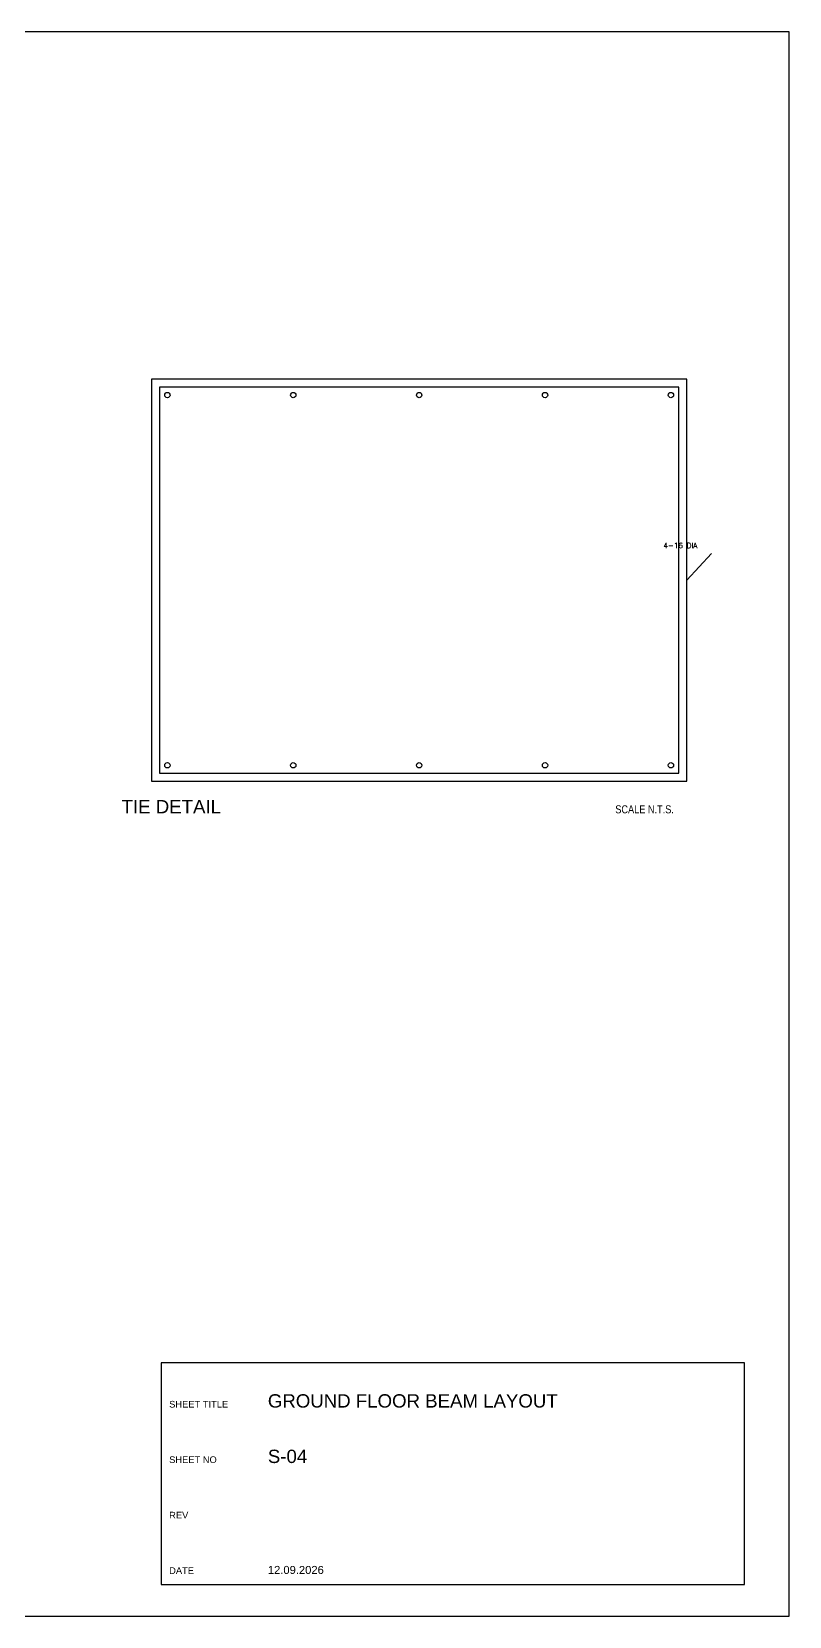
# Model space of a CAD drawing. Header units: millimetres. Extents: x 0 to 12841, y 0 to 594.
# Drawn here: x 3557 to 3841, y 0 to 594 of the extents above; entities that cross this region are included whole.
import ezdxf

# ---------------------------------------------------------------- set-up
doc = ezdxf.new("R2010")
doc.units = ezdxf.units.MM
for name, color, linetype in [('BARS', 7, 'Continuous'), ('DETAIL', 7, 'Continuous'), ('FRAME', 7, 'Continuous'), ('TEXT', 7, 'Continuous'), ('TITLE', 7, 'Continuous'), ('TITLES', 7, 'Continuous')]:
    doc.layers.add(name, color=color, linetype=linetype)
doc.styles.add('Arial', font='arial.ttf')
doc.styles.add('ROMANS', font='romans.shx')
doc.styles.add('SWISSC', font='swissc.ttf')

msp = doc.modelspace()

# ---------------------------------------------------------------- linework, layer by layer
at = {"layer": 'BARS'}
msp.add_lwpolyline([(3604.85, 316), (3799.62, 316), (3799.62, 460.78), (3604.85, 460.78)], close=True, dxfattribs=at)
for centre in [(3607.85, 457.78), (3655.04, 457.78), (3702.24, 457.78), (3749.43, 457.78), (3796.62, 457.78), (3607.85, 319), (3655.04, 319), (3702.24, 319), (3749.43, 319), (3796.62, 319)]:
    msp.add_circle(centre, 1, dxfattribs=at)
at = {"layer": 'DETAIL'}
msp.add_line((3802.62, 388.39), (3811.77, 398.39), dxfattribs=at)
msp.add_lwpolyline([(3601.85, 313), (3802.62, 313), (3802.62, 463.78), (3601.85, 463.78)], close=True, dxfattribs=at)
at = {"layer": 'FRAME'}
msp.add_lwpolyline([(3000, 0), (3841, 0), (3841, 594), (3000, 594)], close=True, dxfattribs=at)
at = {"layer": 'TITLE'}
for p, q in [((3678.41, 95.04), (3605.52, 95.04)), ((3605.52, 95.04), (3605.52, 53.46)), ((3751.29, 95.04), (3678.41, 95.04)), ((3824.18, 95.04), (3751.29, 95.04)), ((3824.18, 53.46), (3824.18, 95.04)), ((3605.52, 53.46), (3605.52, 11.88)), ((3824.18, 11.88), (3824.18, 53.46)), ((3605.52, 11.88), (3678.41, 11.88)), ((3678.41, 11.88), (3751.29, 11.88)), ((3751.29, 11.88), (3824.18, 11.88))]:
    msp.add_line(p, q, dxfattribs=at)

# ---------------------------------------------------------------- texts
at = {"layer": 'TEXT', "style": 'ROMANS'}
msp.add_text('4-16 DIA', height=2, dxfattribs=at).set_placement((3793.77, 400.39))
at = {"layer": 'TITLE', "style": 'Arial'}
for s, height, p in [('GROUND FLOOR BEAM LAYOUT', 5, (3645.52, 78.25)), ('SHEET TITLE', 2.5, (3608.52, 78.25)), ('SHEET NO', 2.5, (3608.52, 57.46)), ('S-04', 5, (3645.52, 57.46)), ('REV', 2.5, (3608.52, 36.67)), ('DATE', 2.5, (3608.52, 15.88)), ('12.09.2026', 3, (3645.52, 15.88))]:
    msp.add_text(s, height=height, dxfattribs=at).set_placement(p)
at = {"layer": 'TITLES'}
for s, height, style, p in [('TIE DETAIL', 5, 'Arial', (3590.7, 301)), ('SCALE N.T.S.', 3, 'SWISSC', (3775.77, 301))]:
    msp.add_text(s, height=height, dxfattribs=dict(at, style=style)).set_placement(p)

doc.saveas('drawing.dxf')
